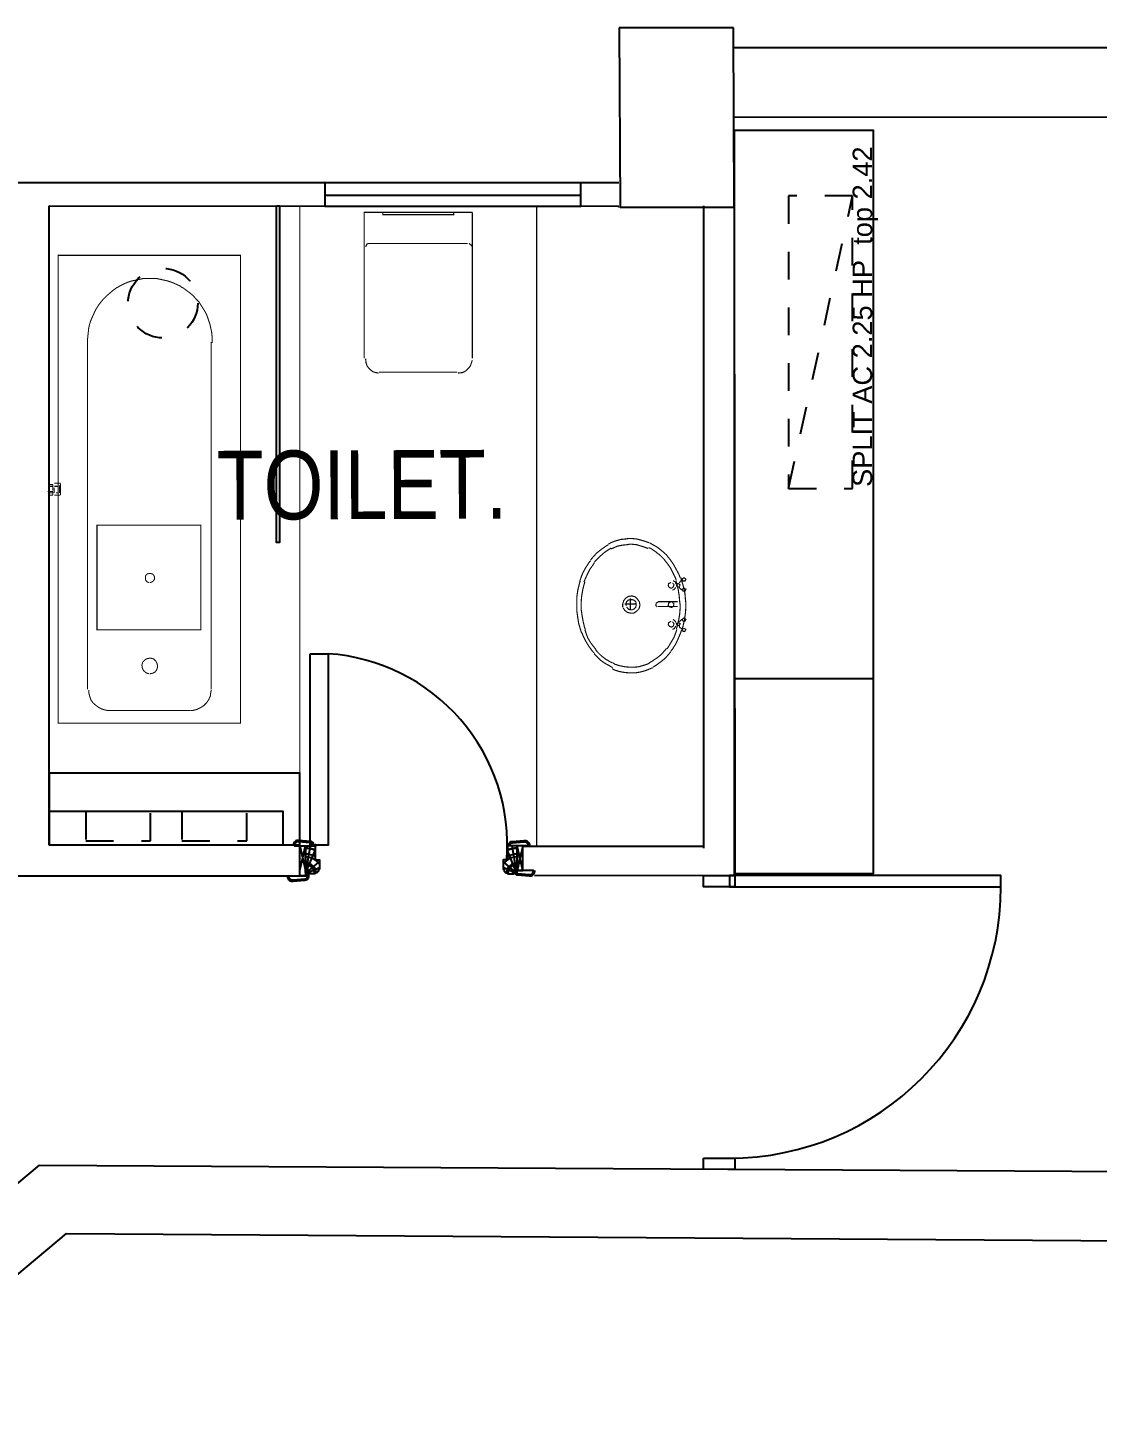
# Model space of a CAD drawing. Header units: metres. Extents: x 190.7 to 223.2, y -121.3 to -111.6.
# Drawn here: x 202.644 to 206.485, y -116.763 to -111.787 of the extents above; entities that cross this region are included whole.
import ezdxf

# ---------------------------------------------------------------- set-up
doc = ezdxf.new("R2010")
doc.units = ezdxf.units.M
doc.header["$LTSCALE"] = 0.4
doc.header["$MEASUREMENT"] = 0
doc.linetypes.add('DASHED2', pattern=[0.375, 0.25, -0.125])
for name, color, linetype in [('1wall', 1, 'Continuous'), ('2furni', 3, 'Continuous'), ('_DIM', 2, 'Continuous'), ('ISLAK', 6, 'Continuous'), ('Windows', 4, 'Continuous')]:
    doc.layers.add(name, color=color, linetype=linetype)
doc.styles.add('HELV', font='HELV')

# ---------------------------------------------------------------- blocks, each defined once
blk = doc.blocks.new('wssa')
at = {"layer": '2furni', "const_width": 0.00409}
for points in [[(82.2668, 125.6609), (81.8783, 125.6609), (81.8783, 125.1367)], [(82.1998, 125.6523), (82.1998, 125.6609), (81.9454, 125.6609), (81.9454, 125.6523), (82.1998, 125.6523)], [(82.2668, 125.1367), (82.2668, 125.6609)], [(81.8783, 125.5371), (81.8783, 125.1367)], [(81.8973, 125.5491), (81.8887, 125.5475), (81.8835, 125.5371)], [(82.2496, 125.5491), (81.8956, 125.5491)], [(82.2668, 125.5354), (82.2634, 125.5423), (82.2547, 125.5491)], [(82.2668, 125.1367), (82.2668, 125.5371)], [(81.8835, 125.1349), (81.8852, 125.1195), (81.8887, 125.1092), (81.8938, 125.1023), (81.9007, 125.0954), (81.9093, 125.0885), (81.9196, 125.0851), (81.93, 125.0834)], [(81.8835, 125.1349), (81.8852, 125.1195), (81.8887, 125.1092), (81.8938, 125.1023), (81.9007, 125.0954), (81.9093, 125.0885), (81.9196, 125.0851), (81.93, 125.0834)], [(82.2153, 125.0834), (82.2307, 125.0851), (82.2393, 125.0885), (82.2479, 125.0954), (82.2547, 125.1023), (82.2599, 125.1092), (82.2634, 125.1195), (82.2668, 125.1297)], [(82.2153, 125.0834), (82.2307, 125.0851), (82.2393, 125.0885), (82.2479, 125.0954), (82.2547, 125.1023), (82.2599, 125.1092), (82.2634, 125.1195), (82.2668, 125.1297)], [(81.9316, 125.0868), (82.2135, 125.0868)], [(81.9316, 125.0868), (82.2135, 125.0868)]]:
    blk.add_lwpolyline(points, dxfattribs=at)
blk = doc.blocks.new('eds')
at = {"layer": '2furni', "const_width": 0.00409}
for points in [[(81.6558, 123.4248), (81.6558, 125.6609)], [(80.7027, 125.4667), (80.7027, 123.6224), (81.4212, 123.6224), (81.4212, 125.4667), (80.7027, 125.4667)], [(80.7027, 125.4667), (81.4212, 125.4667), (81.4212, 123.6224), (80.7027, 123.6224), (80.7027, 125.4667)], [(81.3095, 125.1212), (81.3095, 125.1297), (81.3095, 125.147), (81.3077, 125.1641), (81.3043, 125.1796), (81.3009, 125.1951), (81.2957, 125.2105), (81.2906, 125.226), (81.2836, 125.2415), (81.2751, 125.2552), (81.2665, 125.269), (81.2579, 125.2827), (81.2458, 125.2948), (81.2356, 125.3068), (81.2235, 125.3171), (81.2098, 125.3274), (81.196, 125.3378), (81.1891, 125.3412), (81.1823, 125.3463), (81.1668, 125.3532), (81.1513, 125.3601), (81.1358, 125.3653), (81.1204, 125.3687), (81.1049, 125.3722), (81.0878, 125.3756), (81.0723, 125.3756), (81.0551, 125.3756), (81.0397, 125.3756), (81.0242, 125.3722), (81.007, 125.3687), (80.9915, 125.3653), (80.976, 125.3601), (80.9605, 125.3532), (80.9468, 125.3463), (80.9382, 125.3412), (80.9313, 125.3378), (80.9176, 125.3274), (80.9056, 125.3171), (80.8935, 125.3068), (80.8815, 125.2948), (80.8712, 125.2827), (80.8609, 125.269), (80.8523, 125.2552), (80.8455, 125.2415), (80.8385, 125.226), (80.8316, 125.2105), (80.8265, 125.1951), (80.823, 125.1796), (80.8214, 125.1641), (80.8196, 125.147), (80.8179, 125.1297), (80.8179, 125.1212)], [(80.8179, 125.1247), (80.8179, 123.7548)], [(81.3061, 123.7548), (81.3061, 125.1247)], [(80.6821, 124.5351), (80.6615, 124.5351)], [(80.6821, 124.5626), (80.6667, 124.5626)], [(80.6821, 124.5557), (80.6667, 124.5557)], [(80.6821, 124.5299), (80.6667, 124.5299)], [(80.6821, 124.5213), (80.6667, 124.5213)], [(80.6821, 124.5506), (80.6821, 124.5626)], [(80.6821, 124.5506), (80.6821, 124.5626)], [(80.6821, 124.5506), (80.6821, 124.5386)], [(80.6821, 124.5386), (80.6821, 124.5506)], [(80.6821, 124.5351), (80.6821, 124.5213)], [(80.6821, 124.5213), (80.6821, 124.5351)], [(80.7114, 124.5678), (80.6873, 124.5678)], [(80.7027, 124.5557), (80.6873, 124.5557)], [(80.6873, 124.5299), (80.6873, 124.5386), (80.6873, 124.5506)], [(80.6873, 124.5213), (80.7114, 124.5213)], [(80.6941, 124.5557), (80.7027, 124.5557)], [(80.6941, 124.5299), (80.7027, 124.5299)], [(80.7027, 124.5299), (80.7027, 124.5557)], [(80.7079, 124.5299), (80.7079, 124.5591)], [(80.7114, 124.5591), (80.7114, 124.5678)], [(80.7114, 124.5591), (80.7114, 124.5506), (80.7114, 124.542)], [(80.7114, 124.5557), (80.7114, 124.542), (80.7114, 124.5299)], [(80.7114, 124.542), (80.7114, 124.5299)], [(80.7114, 124.5299), (80.7114, 124.5213)], [(80.7114, 124.5213), (80.7114, 124.5299)], [(81.2647, 124.4027), (81.2647, 123.9903), (80.8557, 123.9903), (80.8557, 124.4027), (81.2647, 124.4027)], [(81.0637, 124.1759), (81.074, 124.1793), (81.0791, 124.1845), (81.0826, 124.1896), (81.0826, 124.1982), (81.0791, 124.2051), (81.074, 124.2103), (81.0671, 124.2119), (81.0602, 124.2119), (81.0534, 124.2103), (81.0482, 124.2051), (81.0465, 124.1982), (81.0465, 124.1896), (81.0482, 124.1845), (81.0534, 124.1793), (81.0602, 124.1759)], [(81.0637, 123.8166), (81.074, 123.8184), (81.0843, 123.8235), (81.0912, 123.8321), (81.0946, 123.8442), (81.093, 123.8562), (81.0878, 123.8665), (81.0791, 123.8751), (81.0671, 123.8785), (81.0551, 123.8768), (81.0448, 123.8717), (81.0361, 123.8631), (81.0327, 123.851), (81.0345, 123.839), (81.0397, 123.8287), (81.05, 123.8201), (81.0602, 123.8166)], [(80.823, 123.7531), (80.823, 123.7444), (80.8265, 123.729), (80.8316, 123.7135), (80.8403, 123.7016), (80.8523, 123.6912), (80.8644, 123.6826), (80.8798, 123.6757), (80.8952, 123.6723), (80.9038, 123.6723)], [(81.2253, 123.6723), (81.2339, 123.6723), (81.2493, 123.6757), (81.2631, 123.6826), (81.2768, 123.6912), (81.2872, 123.7016), (81.2957, 123.7135), (81.3026, 123.729), (81.3043, 123.7444), (81.3061, 123.7531)], [(80.9004, 123.6723), (81.2235, 123.6723)]]:
    blk.add_lwpolyline(points, dxfattribs=at)
blk = doc.blocks.new('NC_AC_225')
at = {"linetype": 'DASHED2'}
blk.add_line((0, -0.525), (0.23, 0.525), dxfattribs=at)
blk.add_lwpolyline([(0, -0.525), (0.23, -0.525), (0.23, 0.525), (0, 0.525)], close=True, dxfattribs=at)
at = {"style": 'HELV'}
blk.add_text('SPLIT AC 2.25 HP  top 2.42', height=0.07, rotation=90, dxfattribs=at).set_placement((0.3, -0.52))

msp = doc.modelspace()

# ---------------------------------------------------------------- hatches: boundary and pattern name
at = {"layer": '1wall'}
h = msp.add_hatch(dxfattribs=at)
h.set_pattern_fill('WOOD2', color=5, scale=0.01, style=0)
h.set_pattern_definition([(71.5651, (245.6135738, -110.572963), (0.009999984, 0.0200000043), [0.00379473, -0.02782804]), (40.6013, (245.6147738, -110.5693629), (0.0599999902, 0.0500000042), [0.00184391, -0.09035154]), (43.1524, (245.60617377, -110.56816286), (0.1499999754, 0.1400000283), [0.00438634, -0.21493078]), (70.0169, (245.6093738, -110.5651629), (0.0299999945, 0.0800000066), [0.00234094, -0.11470606]), (90, (245.610174, -110.572963), (0.01, 0.01), [0.002, -0.008]), (61.5571, (245.61017377, -110.57096286), (-0.0699999384, -0.1300000377), [0.00545894, -0.26748794]), (95.7106, (245.6127738, -110.5661629), (0.0100000131, -0.0899999942), [0.00200998, -0.09848878]), (50.1944, (245.6125738, -110.5641629), (-0.0400000243, -0.0499999806), [0.00156205, -0.07654045])])
h.paths.add_polyline_path([(203.654, -114.8208), (203.642, -114.8208), (203.642, -114.8336), (203.654, -114.8336)])
h = msp.add_hatch(dxfattribs=at)
h.set_pattern_fill('WOOD2', color=5, scale=0.01, style=0)
h.set_pattern_definition([(108.4349, (162.4304262, -110.572963), (-0.009999984, 0.0200000043), [0.00379473, -0.02782804]), (139.3987, (162.4292262, -110.5693629), (-0.0599999902, 0.0500000042), [0.00184391, -0.09035154]), (136.8476, (162.43782623, -110.56816286), (-0.1499999754, 0.1400000283), [0.00438634, -0.21493078]), (109.9831, (162.4346262, -110.5651629), (-0.0299999945, 0.0800000066), [0.00234094, -0.11470606]), (90, (162.433826, -110.572963), (-0.01, 0.01), [0.002, -0.008]), (118.4429, (162.43382623, -110.57096286), (0.0699999384, -0.1300000377), [0.00545894, -0.26748794]), (84.2894, (162.4312262, -110.5661629), (-0.0100000131, -0.0899999942), [0.00200998, -0.09848878]), (129.8056, (162.4314262, -110.5641629), (0.0400000243, -0.0499999806), [0.00156205, -0.07654045])])
h.paths.add_polyline_path([(204.39, -114.8208), (204.402, -114.8208), (204.402, -114.8136), (204.39, -114.8136)])

# ---------------------------------------------------------------- linework, layer by layer
at = {"layer": '1wall', "color": 1}
for p, q in [((205.1789, -111.787), (204.7689, -111.787)), ((204.7689, -111.787), (204.7718, -112.4317)), ((205.1818, -112.4317), (205.1789, -111.787)), ((213.6195, -111.8629), (205.1791, -111.8587)), ((209.6789, -112.1117), (205.1789, -112.1087)), ((204.7678, -112.3439), (196.5507, -112.3439)), ((202.722, -112.427), (204.7678, -112.4284)), ((204.7718, -112.4317), (205.1818, -112.4317)), ((205.0718, -112.4271), (205.0718, -114.4466)), ((205.1818, -112.4304), (205.1818, -114.5505)), ((201.7536, -116.6531), (202.687, -115.8726)), ((202.687, -115.8726), (207.6371, -115.9018)), ((202.0113, -116.7635), (202.7834, -116.1179)), ((202.7834, -116.1179), (207.3903, -116.1501))]:
    msp.add_line(p, q, dxfattribs=at)
at = {"layer": '1wall'}
for p, q in [((202.722, -114.7226), (202.722, -112.427)), ((205.0718, -112.4271), (205.0718, -114.7335)), ((205.1818, -112.4304), (205.1842, -114.8322)), ((202.722, -114.7226), (203.622, -114.7217)), ((205.0718, -114.7283), (204.422, -114.7283)), ((202.4706, -114.8336), (203.622, -114.8336)), ((203.642, -114.8336), (203.654, -114.8336)), ((205.1818, -114.8322), (204.4642, -114.833))]:
    msp.add_line(p, q, dxfattribs=at)
at = {"layer": '1wall', "color": 5}
for p, q in [((203.622, -114.7258), (203.642, -114.8136)), ((203.622, -114.8136), (203.642, -114.7258)), ((204.422, -114.7258), (204.402, -114.8136)), ((204.422, -114.8136), (204.402, -114.7258))]:
    msp.add_line(p, q, dxfattribs=at)
at = {"layer": '1wall', "color": 5, "linetype": 'ByBlock'}
for p, q in [((203.6451, -114.8086), (203.6598, -114.7258)), ((203.6472, -114.8133), (203.677, -114.7421)), ((204.3968, -114.8133), (204.367, -114.7421)), ((204.3989, -114.8086), (204.3842, -114.7258)), ((203.6544, -114.8203), (203.692, -114.8033)), ((203.6552, -114.8143), (203.692, -114.7821)), ((204.3888, -114.8143), (204.352, -114.7821)), ((204.3896, -114.8203), (204.352, -114.8033))]:
    msp.add_line(p, q, dxfattribs=at)
at = {"layer": '1wall', "color": 5}
for points in [[(203.6724, -114.7258), (203.6724, -114.7222, 0.399878), (203.6588, -114.7093), (203.6176, -114.7059, 0.429068), (203.5979, -114.7213), (203.5979, -114.7258)], [(204.3716, -114.7258), (204.3716, -114.7222, -0.399878), (204.3852, -114.7093), (204.4264, -114.7059, -0.429068), (204.4461, -114.7213), (204.4461, -114.7258)], [(203.653, -114.8336), (203.653, -114.8372, -0.399878), (203.6395, -114.8501), (203.5983, -114.8535, -0.429068), (203.5785, -114.8381), (203.5785, -114.8336)], [(204.391, -114.8136), (204.391, -114.8172, 0.399878), (204.4045, -114.8301), (204.4457, -114.8335, 0.429068), (204.4655, -114.8181), (204.4655, -114.8136)]]:
    msp.add_lwpolyline(points, format="xyb", dxfattribs=at)
for points in [[(203.6674, -114.7258), (203.6674, -114.7224, 0.402433), (203.6587, -114.7143), (203.6171, -114.7109, 0.427265), (203.6029, -114.7216), (203.6029, -114.7258)], [(203.654, -114.8258), (203.654, -114.8208), (203.642, -114.8208), (203.642, -114.8208), (203.642, -114.7258), (203.677, -114.7258), (203.677, -114.7758), (203.692, -114.7758), (203.692, -114.8088), (203.6885, -114.8088), (203.6885, -114.8163), (203.6869, -114.8163, -0.414214), (203.6825, -114.8207), (203.6825, -114.8223), (203.675, -114.8223), (203.675, -114.8258)], [(204.39, -114.8258), (204.39, -114.8208), (204.402, -114.8208), (204.402, -114.8208), (204.402, -114.7258), (204.367, -114.7258), (204.367, -114.7758), (204.352, -114.7758), (204.352, -114.8088), (204.3555, -114.8088), (204.3555, -114.8163), (204.3571, -114.8163, 0.414214), (204.3615, -114.8207), (204.3615, -114.8223), (204.369, -114.8223), (204.369, -114.8258)], [(204.3766, -114.7258), (204.3766, -114.7224, -0.402433), (204.3853, -114.7143), (204.4269, -114.7109, -0.427265), (204.4411, -114.7216), (204.4411, -114.7258)], [(203.648, -114.8336), (203.648, -114.8371, -0.402433), (203.6393, -114.8451), (203.5977, -114.8486, -0.427265), (203.5835, -114.8379), (203.5835, -114.8336)], [(204.396, -114.8136), (204.396, -114.8171, 0.402433), (204.4047, -114.8251), (204.4463, -114.8286, 0.427265), (204.4605, -114.8179), (204.4605, -114.8136)]]:
    msp.add_lwpolyline(points, format="xyb", close=True, dxfattribs=at)
for points in [[(203.622, -114.7258), (203.642, -114.7258), (203.642, -114.8336), (203.622, -114.8336)], [(204.422, -114.7258), (204.402, -114.7258), (204.402, -114.8136), (204.422, -114.8136)], [(203.654, -114.8208), (203.642, -114.8208), (203.642, -114.8336), (203.654, -114.8336)], [(204.39, -114.8208), (204.402, -114.8208), (204.402, -114.8136), (204.39, -114.8136)], [(205.0718, -114.8322), (205.1842, -114.8322), (205.1842, -114.8722), (205.0718, -114.8722)], [(205.0718, -115.8472), (205.1842, -115.8472), (205.1842, -115.8873), (205.0718, -115.8867)]]:
    msp.add_lwpolyline(points, close=True, dxfattribs=at)
at = {"layer": '1wall', "color": 5, "linetype": 'ByBlock'}
msp.add_circle((203.6776, -114.7234), 0.00245, dxfattribs=at)
at = {"layer": '1wall', "color": 5}
for centre, radius, start, end in [((203.6776, -114.7234), 0.6894, 355.6367, 86.1903), ((205.1642, -114.8722), 0.975, 270, 360)]:
    msp.add_arc(centre, radius, start, end, dxfattribs=at)
at = {"layer": '1wall', "color": 5, "linetype": 'ByBlock'}
for centre, radius, start, end in [((203.642, -114.8258), 0.0927, 67.8233, 90), ((203.642, -114.8258), 0.0907, 67.3068, 90), ((203.642, -114.8258), 0.071, 60.4826, 90), ((204.402, -114.8258), 0.0927, 90, 112.1767), ((204.402, -114.8258), 0.0907, 90, 112.6932), ((204.402, -114.8258), 0.071, 90, 119.5174), ((203.642, -114.8258), 0.0607, 34.5517, 90), ((203.642, -114.8258), 0.0388, 5.2476, 90), ((203.642, -114.8258), 0.0329, 360, 90), ((204.402, -114.8258), 0.0607, 90, 145.4483), ((204.402, -114.8258), 0.0388, 90, 174.7524), ((204.402, -114.8258), 0.0329, 90, 180), ((203.642, -114.8258), 0.0175, 0, 90), ((203.642, -114.8258), 0.0136, 0, 90), ((204.402, -114.8258), 0.0175, 90, 180), ((204.402, -114.8258), 0.0136, 90, 180)]:
    msp.add_arc(centre, radius, start, end, dxfattribs=at)
at = {"layer": '2furni', "color": 3}
msp.add_lwpolyline([(205.6818, -114.8264), (205.6818, -112.1562), (205.1818, -112.1562), (205.1818, -114.8264), (205.6818, -114.8264)], close=True, dxfattribs=at)
for points in [[(205.6818, -112.1562), (205.1818, -112.1562)], [(205.6818, -114.1262), (205.1818, -114.1262)], [(205.6818, -114.8264), (205.1818, -114.8264)]]:
    msp.add_lwpolyline(points, dxfattribs=at)
at = {"layer": '2furni'}
for points in [[(203.5381, -112.427), (203.5492, -112.427), (203.5492, -113.6356), (203.5381, -113.6356)], [(202.722, -114.7222), (203.622, -114.7222), (203.622, -114.464), (202.722, -114.464)], [(202.722, -114.7226), (203.562, -114.7217), (203.562, -114.6026), (202.722, -114.6026)]]:
    msp.add_lwpolyline(points, close=True, dxfattribs=at)
at = {"layer": '2furni', "const_width": 0.00409}
for points in [[(205.0718, -114.7283), (204.472, -114.7283), (204.472, -112.4283), (204.7609, -112.4283), (204.7676, -112.4317), (205.0718, -112.4317), (205.0718, -114.7283)], [(204.7297, -113.6438), (204.7211, -113.649), (204.704, -113.661), (204.6868, -113.6747), (204.673, -113.6902), (204.6662, -113.6988)], [(204.7297, -113.6438), (204.7211, -113.649), (204.704, -113.661), (204.6868, -113.6747), (204.673, -113.6902), (204.6662, -113.6988)], [(204.7401, -113.6558), (204.7315, -113.661), (204.716, -113.6713), (204.7005, -113.685), (204.6868, -113.6988), (204.6799, -113.7057)], [(204.7401, -113.6558), (204.7315, -113.661), (204.716, -113.6713), (204.7005, -113.685), (204.6868, -113.6988), (204.6799, -113.7057)], [(204.8019, -113.6215), (204.7934, -113.6232), (204.7744, -113.6249), (204.7555, -113.6301), (204.7383, -113.6369), (204.7297, -113.6421)], [(204.8019, -113.6215), (204.7934, -113.6232), (204.7744, -113.6249), (204.7555, -113.6301), (204.7383, -113.6369), (204.7297, -113.6421)], [(204.8053, -113.6421), (204.7968, -113.6438), (204.7796, -113.6456), (204.7624, -113.649), (204.747, -113.6558), (204.7383, -113.6593)], [(204.8053, -113.6421), (204.7968, -113.6438), (204.7796, -113.6456), (204.7624, -113.649), (204.747, -113.6558), (204.7383, -113.6593)], [(204.8759, -113.6369), (204.8672, -113.6335), (204.8501, -113.6283), (204.8312, -113.6232), (204.8123, -113.6215), (204.8019, -113.6215)], [(204.8759, -113.6369), (204.8672, -113.6335), (204.8501, -113.6283), (204.8312, -113.6232), (204.8123, -113.6215), (204.8019, -113.6215)], [(204.8724, -113.6576), (204.8638, -113.6542), (204.8483, -113.649), (204.8312, -113.6438), (204.814, -113.6421), (204.8053, -113.6421)], [(204.8724, -113.6576), (204.8638, -113.6542), (204.8483, -113.649), (204.8312, -113.6438), (204.814, -113.6421), (204.8053, -113.6421)], [(204.9342, -113.7023), (204.9291, -113.6954), (204.9153, -113.6816), (204.8999, -113.6696), (204.8827, -113.6576), (204.8741, -113.6542)], [(204.9342, -113.7023), (204.9291, -113.6954), (204.9153, -113.6816), (204.8999, -113.6696), (204.8827, -113.6576), (204.8741, -113.6542)], [(204.9446, -113.6886), (204.9378, -113.6799), (204.9223, -113.6661), (204.905, -113.6524), (204.8861, -113.6421), (204.8775, -113.6369)], [(204.9446, -113.6886), (204.9378, -113.6799), (204.9223, -113.6661), (204.905, -113.6524), (204.8861, -113.6421), (204.8775, -113.6369)], [(204.6662, -113.7005), (204.6593, -113.7091), (204.6473, -113.728), (204.637, -113.7469), (204.63, -113.7658), (204.6266, -113.7762)], [(204.6662, -113.7005), (204.6593, -113.7091), (204.6473, -113.728), (204.637, -113.7469), (204.63, -113.7658), (204.6266, -113.7762)], [(204.6799, -113.7075), (204.6748, -113.716), (204.6627, -113.7332), (204.6541, -113.7504), (204.6455, -113.7693), (204.6421, -113.7779)], [(204.6799, -113.7075), (204.6748, -113.716), (204.6627, -113.7332), (204.6541, -113.7504), (204.6455, -113.7693), (204.6421, -113.7779)], [(204.9738, -113.7727), (204.9704, -113.7624), (204.9617, -113.7453), (204.9532, -113.728), (204.9412, -113.7109), (204.9342, -113.7023)], [(204.9738, -113.7727), (204.9704, -113.7624), (204.9617, -113.7453), (204.9532, -113.728), (204.9412, -113.7109), (204.9342, -113.7023)], [(204.9875, -113.7624), (204.9841, -113.7521), (204.9738, -113.7332), (204.9635, -113.7143), (204.9515, -113.6971), (204.9446, -113.6886)], [(204.9875, -113.7624), (204.9841, -113.7521), (204.9738, -113.7332), (204.9635, -113.7143), (204.9515, -113.6971), (204.9446, -113.6886)], [(205.0082, -113.8535), (205.0065, -113.8414), (205.0047, -113.8191), (204.9996, -113.7951), (204.9927, -113.7727), (204.9893, -113.7607)], [(205.0082, -113.8535), (205.0065, -113.8414), (205.0047, -113.8191), (204.9996, -113.7951), (204.9927, -113.7727), (204.9893, -113.7607)], [(205.0013, -113.7624), (204.9945, -113.7676), (204.9979, -113.7744), (205.0047, -113.7744), (205.0082, -113.7676), (205.0013, -113.7624)], [(205.0013, -113.7624), (204.9945, -113.7676), (204.9979, -113.7744), (205.0047, -113.7744), (205.0082, -113.7676), (205.0013, -113.7624)], [(204.6284, -113.7744), (204.6249, -113.7865), (204.6197, -113.8088), (204.6163, -113.8329), (204.6163, -113.8569), (204.6163, -113.869)], [(204.6284, -113.7744), (204.6249, -113.7865), (204.6197, -113.8088), (204.6163, -113.8329), (204.6163, -113.8569), (204.6163, -113.869)], [(204.6455, -113.7762), (204.6421, -113.7882), (204.637, -113.8088), (204.6335, -113.8312), (204.6318, -113.8518), (204.6318, -113.8638)], [(204.6455, -113.7762), (204.6421, -113.7882), (204.637, -113.8088), (204.6335, -113.8312), (204.6318, -113.8518), (204.6318, -113.8638)], [(204.9549, -113.7796), (204.9463, -113.7831), (204.9445, -113.7916), (204.9497, -113.7985), (204.9566, -113.8002), (204.9634, -113.7951), (204.9652, -113.7865), (204.96, -113.7813)], [(204.9549, -113.7796), (204.9463, -113.7831), (204.9445, -113.7916), (204.9497, -113.7985), (204.9566, -113.8002), (204.9634, -113.7951), (204.9652, -113.7865), (204.96, -113.7813)], [(204.96, -113.8071), (204.9669, -113.8036), (204.9721, -113.7968)], [(204.96, -113.8071), (204.9669, -113.8036), (204.9721, -113.7968)], [(204.9721, -113.7847), (204.9704, -113.7779), (204.9618, -113.7727)], [(204.9721, -113.7847), (204.9704, -113.7779), (204.9618, -113.7727)], [(204.9875, -113.8603), (204.9858, -113.8484), (204.9841, -113.8277), (204.9807, -113.8054), (204.9756, -113.7847), (204.9721, -113.7744)], [(204.9875, -113.8603), (204.9858, -113.8484), (204.9841, -113.8277), (204.9807, -113.8054), (204.9756, -113.7847), (204.9721, -113.7744)], [(204.9807, -113.7831), (204.9738, -113.7882), (204.9772, -113.7951), (204.9841, -113.7951), (204.9875, -113.7882), (204.9807, -113.7831)], [(204.9807, -113.7831), (204.9738, -113.7882), (204.9772, -113.7951), (204.9841, -113.7951), (204.9875, -113.7882), (204.9807, -113.7831)], [(204.9961, -113.771), (204.9893, -113.7744), (204.9841, -113.7813)], [(204.9961, -113.771), (204.9893, -113.7744), (204.9841, -113.7813)], [(204.9841, -113.7951), (204.9858, -113.8002), (204.9945, -113.8071)], [(204.9841, -113.7951), (204.9858, -113.8002), (204.9945, -113.8071)], [(205.0013, -113.8002), (204.9945, -113.8036), (204.9979, -113.8105), (205.0047, -113.8105), (205.0082, -113.8036), (205.0013, -113.8002)], [(205.0013, -113.8002), (204.9945, -113.8036), (204.9979, -113.8105), (205.0047, -113.8105), (205.0082, -113.8036), (205.0013, -113.8002)], [(204.6318, -113.8638), (204.6318, -113.8742), (204.6352, -113.8965), (204.6386, -113.9171), (204.6438, -113.9395), (204.6473, -113.9498)], [(204.6318, -113.8638), (204.6318, -113.8742), (204.6352, -113.8965), (204.6386, -113.9171), (204.6438, -113.9395), (204.6473, -113.9498)], [(204.783, -113.8707), (204.7882, -113.8792), (204.7968, -113.8862), (204.8088, -113.8896), (204.8208, -113.8896), (204.8312, -113.8827), (204.8397, -113.8742), (204.8431, -113.8621), (204.8415, -113.8501), (204.8346, -113.8398), (204.826, -113.8312), (204.814, -113.8277), (204.8019, -113.8294), (204.7916, -113.8363), (204.7848, -113.8449), (204.7813, -113.8569), (204.7813, -113.869)], [(204.783, -113.8707), (204.7882, -113.8792), (204.7968, -113.8862), (204.8088, -113.8896), (204.8208, -113.8896), (204.8312, -113.8827), (204.8397, -113.8742), (204.8431, -113.8621), (204.8415, -113.8501), (204.8346, -113.8398), (204.826, -113.8312), (204.814, -113.8277), (204.8019, -113.8294), (204.7916, -113.8363), (204.7848, -113.8449), (204.7813, -113.8569), (204.7813, -113.869)], [(204.8294, -113.8569), (204.7882, -113.8569)], [(204.8294, -113.8569), (204.7882, -113.8569)], [(204.7951, -113.8673), (204.8019, -113.8758), (204.8088, -113.8776), (204.8157, -113.8776), (204.8226, -113.8742), (204.8277, -113.869), (204.8294, -113.8621), (204.8294, -113.8553), (204.8277, -113.8484), (204.8226, -113.8432), (204.8157, -113.8414), (204.8071, -113.8414), (204.8002, -113.8432), (204.7951, -113.8484), (204.7934, -113.8553), (204.7934, -113.8638)], [(204.7951, -113.8673), (204.8019, -113.8758), (204.8088, -113.8776), (204.8157, -113.8776), (204.8226, -113.8742), (204.8277, -113.869), (204.8294, -113.8621), (204.8294, -113.8553), (204.8277, -113.8484), (204.8226, -113.8432), (204.8157, -113.8414), (204.8071, -113.8414), (204.8002, -113.8432), (204.7951, -113.8484), (204.7934, -113.8553), (204.7934, -113.8638)], [(204.8088, -113.8363), (204.8088, -113.8776)], [(204.8088, -113.8363), (204.8088, -113.8776)], [(204.9102, -113.8484), (204.9016, -113.8535), (204.8999, -113.8621), (204.905, -113.8673)], [(204.9102, -113.8484), (204.9016, -113.8535), (204.8999, -113.8621), (204.905, -113.8673)], [(204.9085, -113.8484), (204.979, -113.8484)], [(204.9085, -113.8484), (204.979, -113.8484)], [(204.9549, -113.8484), (204.9463, -113.8535), (204.9445, -113.8621), (204.9497, -113.8673), (204.9566, -113.869), (204.9634, -113.8655), (204.9652, -113.8569), (204.96, -113.8501)], [(204.9549, -113.8484), (204.9463, -113.8535), (204.9445, -113.8621), (204.9497, -113.8673), (204.9566, -113.869), (204.9634, -113.8655), (204.9652, -113.8569), (204.96, -113.8501)], [(204.9738, -113.9463), (204.9772, -113.936), (204.9824, -113.9136), (204.9858, -113.8931), (204.9875, -113.8707), (204.9875, -113.8603)], [(204.9738, -113.9463), (204.9772, -113.936), (204.9824, -113.9136), (204.9858, -113.8931), (204.9875, -113.8707), (204.9875, -113.8603)], [(204.9945, -113.948), (204.9979, -113.936), (205.003, -113.9136), (205.0065, -113.8896), (205.0082, -113.8655), (205.0082, -113.8535)], [(204.9945, -113.948), (204.9979, -113.936), (205.003, -113.9136), (205.0065, -113.8896), (205.0082, -113.8655), (205.0082, -113.8535)], [(204.6163, -113.869), (204.6163, -113.881), (204.6197, -113.9051), (204.6232, -113.9274), (204.63, -113.9498), (204.6335, -113.9618)], [(204.6163, -113.869), (204.6163, -113.881), (204.6197, -113.9051), (204.6232, -113.9274), (204.63, -113.9498), (204.6335, -113.9618)], [(204.979, -113.8655), (204.9085, -113.8655)], [(204.979, -113.8655), (204.9085, -113.8655)], [(204.9721, -113.924), (204.9704, -113.9188), (204.9618, -113.912)], [(204.9721, -113.924), (204.9704, -113.9188), (204.9618, -113.912)], [(204.9961, -113.912), (204.9893, -113.9154), (204.9841, -113.9222)], [(204.9961, -113.912), (204.9893, -113.9154), (204.9841, -113.9222)], [(205.0013, -113.9068), (204.9945, -113.912), (204.9979, -113.9188), (205.0047, -113.9188), (205.0082, -113.912), (205.0013, -113.9068)], [(205.0013, -113.9068), (204.9945, -113.912), (204.9979, -113.9188), (205.0047, -113.9188), (205.0082, -113.912), (205.0013, -113.9068)], [(204.6352, -113.96), (204.6386, -113.9703), (204.6489, -113.991), (204.6593, -114.0082), (204.673, -114.0271), (204.6799, -114.034)], [(204.6352, -113.96), (204.6386, -113.9703), (204.6489, -113.991), (204.6593, -114.0082), (204.673, -114.0271), (204.6799, -114.034)], [(204.6455, -113.9498), (204.6489, -113.96), (204.6559, -113.979), (204.6662, -113.9962), (204.6782, -114.0117), (204.6851, -114.0202)], [(204.6455, -113.9498), (204.6489, -113.96), (204.6559, -113.979), (204.6662, -113.9962), (204.6782, -114.0117), (204.6851, -114.0202)], [(204.9394, -114.0185), (204.9446, -114.0117), (204.9549, -113.9944), (204.9652, -113.9773), (204.9721, -113.9584), (204.9756, -113.948)], [(204.9394, -114.0185), (204.9446, -114.0117), (204.9549, -113.9944), (204.9652, -113.9773), (204.9721, -113.9584), (204.9756, -113.948)], [(204.9549, -113.9188), (204.9463, -113.924), (204.9445, -113.9309), (204.9497, -113.9377), (204.9566, -113.9395), (204.9634, -113.936), (204.9652, -113.9274), (204.96, -113.9206)], [(204.9549, -113.9188), (204.9463, -113.924), (204.9445, -113.9309), (204.9497, -113.9377), (204.9566, -113.9395), (204.9634, -113.936), (204.9652, -113.9274), (204.96, -113.9206)], [(204.9532, -114.0271), (204.9601, -114.0185), (204.9721, -113.9996), (204.9807, -113.9807), (204.9893, -113.96), (204.9927, -113.9498)], [(204.9532, -114.0271), (204.9601, -114.0185), (204.9721, -113.9996), (204.9807, -113.9807), (204.9893, -113.96), (204.9927, -113.9498)], [(204.96, -113.948), (204.9669, -113.9446), (204.9721, -113.936)], [(204.96, -113.948), (204.9669, -113.9446), (204.9721, -113.936)], [(204.9807, -113.924), (204.9738, -113.9274), (204.9772, -113.9343), (204.9841, -113.9343), (204.9875, -113.9274), (204.9807, -113.924)], [(204.9807, -113.924), (204.9738, -113.9274), (204.9772, -113.9343), (204.9841, -113.9343), (204.9875, -113.9274), (204.9807, -113.924)], [(204.9841, -113.9343), (204.9858, -113.9411), (204.9945, -113.9463)], [(204.9841, -113.9343), (204.9858, -113.9411), (204.9945, -113.9463)], [(205.0013, -113.9446), (204.9945, -113.948), (204.9979, -113.955), (205.0047, -113.955), (205.0082, -113.948), (205.0013, -113.9446)], [(205.0013, -113.9446), (204.9945, -113.948), (204.9979, -113.955), (205.0047, -113.955), (205.0082, -113.948), (205.0013, -113.9446)], [(204.6782, -114.0357), (204.6851, -114.0426), (204.7005, -114.058), (204.7177, -114.07), (204.7366, -114.0804), (204.7452, -114.0855)], [(204.6782, -114.0357), (204.6851, -114.0426), (204.7005, -114.058), (204.7177, -114.07), (204.7366, -114.0804), (204.7452, -114.0855)], [(204.6833, -114.0202), (204.6903, -114.0288), (204.704, -114.0426), (204.7194, -114.0546), (204.7366, -114.0649), (204.7452, -114.0684)], [(204.6833, -114.0202), (204.6903, -114.0288), (204.704, -114.0426), (204.7194, -114.0546), (204.7366, -114.0649), (204.7452, -114.0684)], [(204.8793, -114.0666), (204.8879, -114.0615), (204.9034, -114.0511), (204.9189, -114.0391), (204.9326, -114.0236), (204.9378, -114.0168)], [(204.8793, -114.0666), (204.8879, -114.0615), (204.9034, -114.0511), (204.9189, -114.0391), (204.9326, -114.0236), (204.9378, -114.0168)], [(204.8896, -114.0838), (204.8982, -114.0787), (204.9153, -114.0666), (204.9326, -114.0529), (204.9463, -114.0374), (204.9532, -114.0288)], [(204.8896, -114.0838), (204.8982, -114.0787), (204.9153, -114.0666), (204.9326, -114.0529), (204.9463, -114.0374), (204.9532, -114.0288)], [(204.7435, -114.0889), (204.7521, -114.0941), (204.7693, -114.0993), (204.7882, -114.1028), (204.8071, -114.1044), (204.8174, -114.1044)], [(204.7435, -114.0889), (204.7521, -114.0941), (204.7693, -114.0993), (204.7882, -114.1028), (204.8071, -114.1044), (204.8174, -114.1044)], [(204.747, -114.0684), (204.7538, -114.0735), (204.771, -114.0787), (204.7882, -114.0821), (204.8053, -114.0838), (204.814, -114.0838)], [(204.747, -114.0684), (204.7538, -114.0735), (204.771, -114.0787), (204.7882, -114.0821), (204.8053, -114.0838), (204.814, -114.0838)], [(204.814, -114.0838), (204.8226, -114.0838), (204.8397, -114.0821), (204.857, -114.0769), (204.8724, -114.0718), (204.8793, -114.0666)], [(204.814, -114.0838), (204.8226, -114.0838), (204.8397, -114.0821), (204.857, -114.0769), (204.8724, -114.0718), (204.8793, -114.0666)], [(204.8174, -114.1044), (204.826, -114.1044), (204.8449, -114.101), (204.8638, -114.0959), (204.8809, -114.0889), (204.8896, -114.0855)], [(204.8174, -114.1044), (204.826, -114.1044), (204.8449, -114.101), (204.8638, -114.0959), (204.8809, -114.0889), (204.8896, -114.0855)]]:
    msp.add_lwpolyline(points, dxfattribs=at)
at = {"layer": '2furni', "linetype": 'DASHED2'}
for points in [[(202.8527, -114.7076), (203.086, -114.7076), (203.086, -114.6026), (202.8527, -114.6026)], [(203.198, -114.7076), (203.4313, -114.7076), (203.4313, -114.6026), (203.198, -114.6026)]]:
    msp.add_lwpolyline(points, close=True, dxfattribs=at)
at = {"layer": '2furni', "linetype": 'DASHED2', "ltscale": 0.25}
msp.add_circle((203.13, -112.7762), 0.125, dxfattribs=at)
at = {"layer": '_DIM', "color": 5}
for points in [[(203.6588, -114.0355), (203.7234, -114.0355), (203.7234, -114.7229), (203.6588, -114.7229)], [(205.1642, -114.8722), (206.1392, -114.8722), (206.1392, -114.8322), (205.1642, -114.8322)]]:
    msp.add_lwpolyline(points, close=True, dxfattribs=at)
at = {"layer": 'Windows', "color": 1, "ltscale": 0.01}
for p, q in [((204.6311, -112.3447), (203.7111, -112.343)), ((203.7111, -112.343), (203.7111, -112.4277)), ((204.6311, -112.4294), (204.6311, -112.3447)), ((203.7111, -112.4277), (204.6311, -112.4294))]:
    msp.add_line(p, q, dxfattribs=at)
at = {"layer": 'Windows', "color": 1}
msp.add_line((203.7111, -112.3887), (204.6311, -112.3888), dxfattribs=at)

# ---------------------------------------------------------------- block references
at = {"xscale": 0.9108264574122235, "yscale": 0.9108264574122235, "zscale": 0.9108264574122235}
msp.add_blockref('eds', (129.2478, -226.8829), dxfattribs=at)
msp.add_blockref('wssa', (121.9744, -238.1108))
at = {"layer": '2furni'}
msp.add_blockref('NC_AC_225', (205.377, -112.9164), dxfattribs=at)

# ---------------------------------------------------------------- texts
at = {"layer": 'ISLAK', "color": 2, "style": 'HELV', "width": 0.8}
msp.add_text('     TOILET.', height=0.247203, rotation=0.2222, dxfattribs=at).set_placement((202.9396, -113.5555))

doc.saveas('drawing.dxf')
